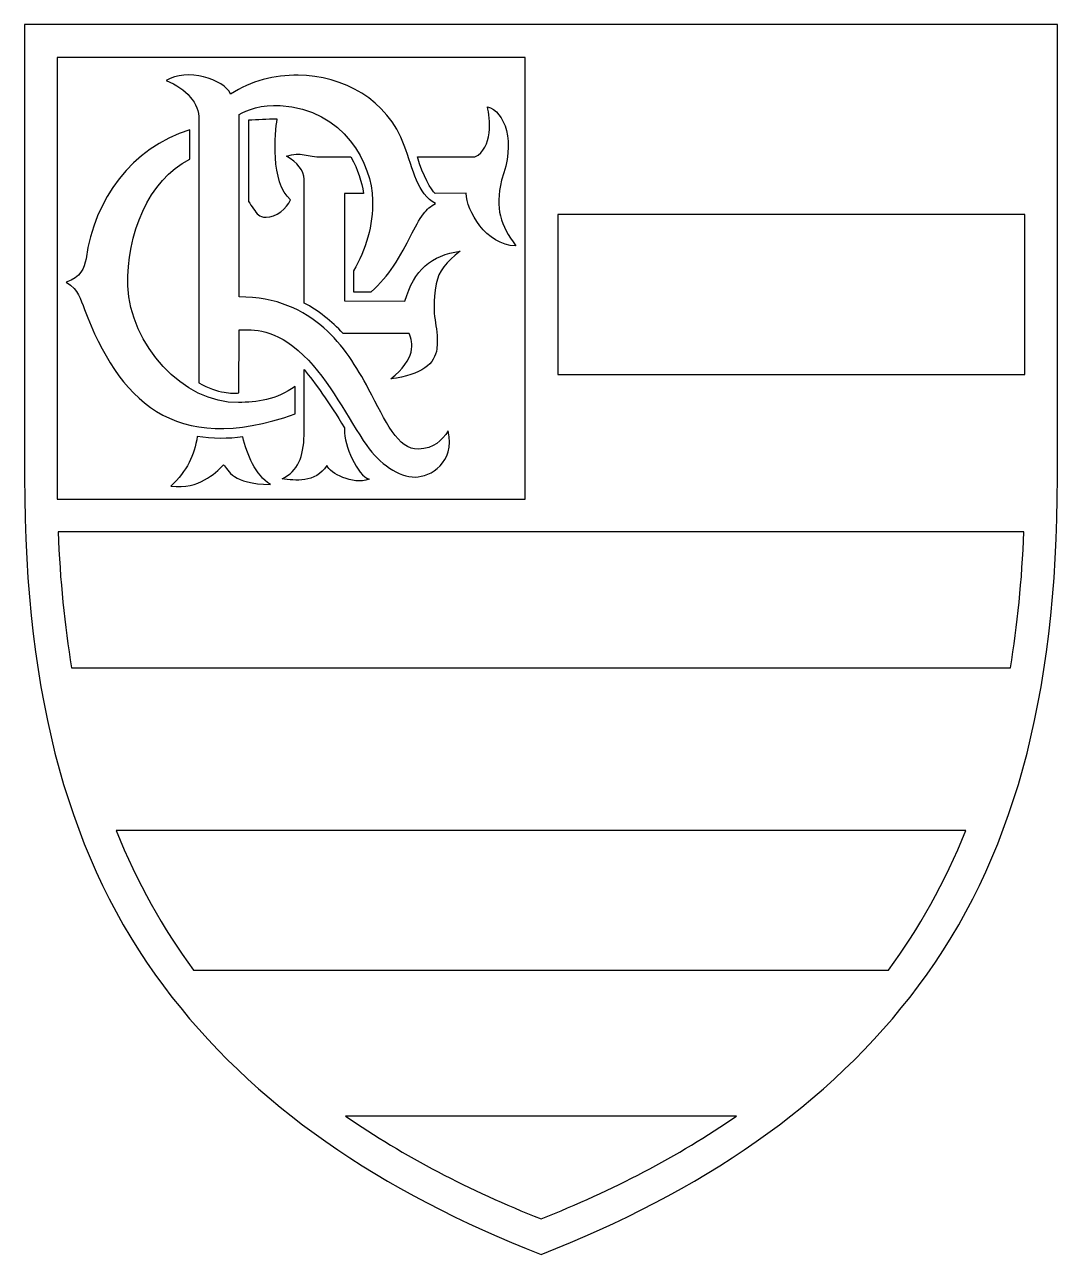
# Model space of a CAD drawing. Extents: x -6.8 to 6, y -7.7 to 7.6.
import ezdxf

# ---------------------------------------------------------------- set-up
doc = ezdxf.new("R2010")
doc.units = 0
doc.layers.add('HQFL', color=7, linetype='CONTINUOUS')

msp = doc.modelspace()

# ---------------------------------------------------------------- linework, layer by layer
at = {"layer": 'HQFL'}
msp.add_open_spline([(-0.39391, -7.68304), (-2.38669, -6.905), (-3.98452, -5.8301), (-5.09939, -4.33775), (-5.09939, -4.33775), (-6.25784, -2.78704), (-6.83007, -0.78799), (-6.83007, 1.99472), (-6.83007, 1.99472), (-6.83007, 1.99472), (-6.83007, 7.63998), (-6.83007, 7.63998), (-6.83007, 7.63998), (-6.83007, 7.63998), (6.04221, 7.63998), (6.04221, 7.63998), (6.04221, 7.63998), (6.04221, 7.63998), (6.04221, 1.99472), (6.04221, 1.99472), (6.04221, 1.99472), (6.04221, -0.78799), (5.47002, -2.78704), (4.31153, -4.33775), (4.31153, -4.33775), (3.19667, -5.8301), (1.59887, -6.905), (-0.39391, -7.68304)], degree=3, knots=[0, 0, 0, 0, 0.14285714, 0.14285714, 0.14285714, 0.14285714, 0.28571429, 0.28571429, 0.28571429, 0.28571429, 0.42857143, 0.42857143, 0.42857143, 0.42857143, 0.57142857, 0.57142857, 0.57142857, 0.57142857, 0.71428571, 0.71428571, 0.71428571, 0.71428571, 0.85714286, 0.85714286, 0.85714286, 0.85714286, 1, 1, 1, 1], dxfattribs=at)
at = {"layer": 'HQFL', "color": 1}
for points, knots in [([(-6.42258, 7.23128), (-6.42258, 7.23128), (-0.59169, 7.23128), (-0.59169, 7.23128), (-0.59169, 7.23128), (-0.59169, 7.23128), (-0.59169, 1.72625), (-0.59169, 1.72625), (-0.59169, 1.72625), (-0.59169, 1.72625), (-6.42258, 1.72625), (-6.42258, 1.72625), (-6.42258, 1.72625), (-6.42258, 1.72625), (-6.42258, 7.23128), (-6.42258, 7.23128)], [0, 0, 0, 0, 0.25, 0.25, 0.25, 0.25, 0.5, 0.5, 0.5, 0.5, 0.75, 0.75, 0.75, 0.75, 1, 1, 1, 1]), ([(-0.183, 5.27273), (-0.183, 5.27273), (5.63472, 5.27273), (5.63472, 5.27273), (5.63472, 5.27273), (5.63472, 5.27273), (5.63472, 3.27835), (5.63472, 3.27835), (5.63472, 3.27835), (5.63472, 3.27835), (-0.183, 3.27835), (-0.183, 3.27835), (-0.183, 3.27835), (-0.183, 3.27835), (-0.183, 5.27273), (-0.183, 5.27273)], [0, 0, 0, 0, 0.25, 0.25, 0.25, 0.25, 0.5, 0.5, 0.5, 0.5, 0.75, 0.75, 0.75, 0.75, 1, 1, 1, 1]), ([(-6.24475, -0.37637), (-6.33287, 0.15227), (-6.38892, 0.71654), (-6.41122, 1.31914), (-6.41122, 1.31914), (-6.41122, 1.31914), (5.62335, 1.31914), (5.62335, 1.31914), (5.62335, 1.31914), (5.60107, 0.71654), (5.54501, 0.15227), (5.45689, -0.37637), (5.45689, -0.37637), (5.45689, -0.37637), (-6.24475, -0.37637), (-6.24475, -0.37637)], [0, 0, 0, 0, 0.25, 0.25, 0.25, 0.25, 0.5, 0.5, 0.5, 0.5, 0.75, 0.75, 0.75, 0.75, 1, 1, 1, 1]), ([(-4.72425, -4.13955), (-5.10645, -3.62317), (-5.43016, -3.04756), (-5.68891, -2.40271), (-5.68891, -2.40271), (-5.68891, -2.40271), (4.90106, -2.40271), (4.90106, -2.40271), (4.90106, -2.40271), (4.6423, -3.04756), (4.31859, -3.62317), (3.93643, -4.13955), (3.93643, -4.13955), (3.93643, -4.13955), (-4.72425, -4.13955), (-4.72425, -4.13955)], [0, 0, 0, 0, 0.25, 0.25, 0.25, 0.25, 0.5, 0.5, 0.5, 0.5, 0.75, 0.75, 0.75, 0.75, 1, 1, 1, 1]), ([(-0.39391, -7.2411), (-1.2886, -6.88299), (-2.10505, -6.46365), (-2.82856, -5.95915), (-2.82856, -5.95915), (-2.82856, -5.95915), (2.0407, -5.95915), (2.0407, -5.95915), (2.0407, -5.95915), (1.31719, -6.46365), (0.50074, -6.88299), (-0.39391, -7.2411)], [0, 0, 0, 0, 0.33333333, 0.33333333, 0.33333333, 0.33333333, 0.66666667, 0.66666667, 0.66666667, 0.66666667, 1, 1, 1, 1])]:
    msp.add_open_spline(points, degree=3, knots=knots, dxfattribs=at)
at = {"layer": 'HQFL', "color": 7}
for points, knots in [([(-4.1565, 3.83516), (-4.1565, 3.83516), (-4.15802, 3.05002), (-4.15802, 3.05002), (-4.15802, 3.05002), (-4.2089, 3.04442), (-4.26888, 3.04417), (-4.3444, 3.05884), (-4.3444, 3.05884), (-4.42536, 3.07457), (-4.54235, 3.10534), (-4.65746, 3.17724), (-4.65746, 3.17724), (-4.65746, 3.17724), (-4.65711, 6.45731), (-4.65711, 6.45731), (-4.65711, 6.45731), (-4.65714, 6.65909), (-4.80862, 6.84139), (-5.06518, 6.94367), (-5.06518, 6.94367), (-4.81621, 7.10487), (-4.33964, 6.9558), (-4.26192, 6.77509), (-4.26192, 6.77509), (-4.01153, 6.93585), (-3.71526, 7.01328), (-3.42125, 7.01032), (-3.42125, 7.01032), (-2.85998, 7.00465), (-2.30697, 6.70593), (-2.09751, 6.13449), (-2.09751, 6.13449), (-1.98699, 5.83296), (-1.9327, 5.5244), (-1.7089, 5.41064), (-1.7089, 5.41064), (-1.76922, 5.37831), (-1.81649, 5.33686), (-1.85821, 5.28288), (-1.85821, 5.28288), (-1.97345, 5.1336), (-2.04597, 4.90664), (-2.23345, 4.62986), (-2.23345, 4.62986), (-2.30804, 4.51974), (-2.39864, 4.41187), (-2.50916, 4.30886), (-2.50916, 4.30886), (-2.50916, 4.30886), (-2.73078, 4.30886), (-2.73078, 4.30886), (-2.73078, 4.30886), (-2.73078, 4.30886), (-2.73078, 4.57372), (-2.73078, 4.57372), (-2.73078, 4.57372), (-2.57407, 4.82731), (-2.48894, 5.14345), (-2.49266, 5.45143), (-2.49266, 5.45143), (-2.4981, 5.89946), (-2.84626, 6.58731), (-3.64377, 6.63275), (-3.64377, 6.63275), (-3.87201, 6.64574), (-4.06772, 6.57608), (-4.1565, 6.51941), (-4.1565, 6.51941), (-4.1565, 6.51941), (-4.1565, 4.24776), (-4.1565, 4.24776), (-4.1565, 4.24776), (-3.69052, 4.24776), (-3.35218, 4.08231), (-3.10069, 3.86162), (-3.10069, 3.86162), (-2.85977, 3.65025), (-2.69089, 3.37751), (-2.54199, 3.09702), (-2.54199, 3.09702), (-2.32833, 2.69441), (-2.18195, 2.34276), (-1.92105, 2.35075), (-1.92105, 2.35075), (-1.72544, 2.36013), (-1.63431, 2.45411), (-1.5495, 2.57682), (-1.5495, 2.57682), (-1.46258, 2.175), (-1.77139, 2.00687), (-1.96267, 2.00304), (-1.96267, 2.00304), (-2.16624, 1.99894), (-2.40819, 2.17111), (-2.56528, 2.39544), (-2.56528, 2.39544), (-2.79951, 2.72992), (-3.02737, 3.2053), (-3.35324, 3.51794), (-3.35324, 3.51794), (-3.71787, 3.86775), (-3.97453, 3.83561), (-4.1565, 3.83516)], [0, 0, 0, 0, 0.03846154, 0.03846154, 0.03846154, 0.03846154, 0.07692308, 0.07692308, 0.07692308, 0.07692308, 0.11538462, 0.11538462, 0.11538462, 0.11538462, 0.15384615, 0.15384615, 0.15384615, 0.15384615, 0.19230769, 0.19230769, 0.19230769, 0.19230769, 0.23076923, 0.23076923, 0.23076923, 0.23076923, 0.26923077, 0.26923077, 0.26923077, 0.26923077, 0.30769231, 0.30769231, 0.30769231, 0.30769231, 0.34615385, 0.34615385, 0.34615385, 0.34615385, 0.38461538, 0.38461538, 0.38461538, 0.38461538, 0.42307692, 0.42307692, 0.42307692, 0.42307692, 0.46153846, 0.46153846, 0.46153846, 0.46153846, 0.5, 0.5, 0.5, 0.5, 0.53846154, 0.53846154, 0.53846154, 0.53846154, 0.57692308, 0.57692308, 0.57692308, 0.57692308, 0.61538462, 0.61538462, 0.61538462, 0.61538462, 0.65384615, 0.65384615, 0.65384615, 0.65384615, 0.69230769, 0.69230769, 0.69230769, 0.69230769, 0.73076923, 0.73076923, 0.73076923, 0.73076923, 0.76923077, 0.76923077, 0.76923077, 0.76923077, 0.80769231, 0.80769231, 0.80769231, 0.80769231, 0.84615385, 0.84615385, 0.84615385, 0.84615385, 0.88461538, 0.88461538, 0.88461538, 0.88461538, 0.92307692, 0.92307692, 0.92307692, 0.92307692, 0.96153846, 0.96153846, 0.96153846, 0.96153846, 1, 1, 1, 1]), ([(-1.71296, 5.53745), (-1.71296, 5.53745), (-1.32674, 5.5378), (-1.32674, 5.5378), (-1.32674, 5.5378), (-1.32674, 5.32279), (-1.07886, 4.89369), (-0.70924, 4.88233), (-0.70924, 4.88233), (-0.89551, 5.15004), (-0.96979, 5.3365), (-0.8869, 5.70263), (-0.8869, 5.70263), (-0.70321, 6.18106), (-0.84673, 6.56228), (-1.06246, 6.6153), (-1.06246, 6.6153), (-1.02178, 6.48136), (-0.99484, 6.09084), (-1.21746, 5.99036), (-1.21746, 5.99036), (-1.21746, 5.99036), (-1.9349, 5.99069), (-1.9349, 5.99069), (-1.9349, 5.99069), (-1.86589, 5.76061), (-1.76454, 5.57497), (-1.71296, 5.53745)], [0, 0, 0, 0, 0.14285714, 0.14285714, 0.14285714, 0.14285714, 0.28571429, 0.28571429, 0.28571429, 0.28571429, 0.42857143, 0.42857143, 0.42857143, 0.42857143, 0.57142857, 0.57142857, 0.57142857, 0.57142857, 0.71428571, 0.71428571, 0.71428571, 0.71428571, 0.85714286, 0.85714286, 0.85714286, 0.85714286, 1, 1, 1, 1]), ([(-4.03885, 6.44839), (-3.92771, 6.45546), (-3.80903, 6.45987), (-3.68187, 6.46208), (-3.68187, 6.46208), (-3.71091, 6.29935), (-3.76759, 5.66895), (-3.51396, 5.4563), (-3.51396, 5.4563), (-3.56219, 5.35259), (-3.69445, 5.23675), (-3.82126, 5.23969), (-3.82126, 5.23969), (-3.90722, 5.24171), (-3.9335, 5.28129), (-3.97794, 5.34448), (-3.97794, 5.34448), (-3.99927, 5.37479), (-4.01953, 5.40575), (-4.03885, 5.43715), (-4.03885, 5.43715), (-4.03885, 5.43715), (-4.03885, 6.44839), (-4.03885, 6.44839)], [0, 0, 0, 0, 0.16666667, 0.16666667, 0.16666667, 0.16666667, 0.33333333, 0.33333333, 0.33333333, 0.33333333, 0.5, 0.5, 0.5, 0.5, 0.66666667, 0.66666667, 0.66666667, 0.66666667, 0.83333333, 0.83333333, 0.83333333, 0.83333333, 1, 1, 1, 1]), ([(-3.45928, 2.78983), (-4.98429, 2.24325), (-5.66397, 2.98577), (-6.08159, 4.08841), (-6.08159, 4.08841), (-6.14184, 4.22964), (-6.14487, 4.32464), (-6.31107, 4.43125), (-6.31107, 4.43125), (-6.12469, 4.49104), (-6.09265, 4.60499), (-6.06357, 4.72248), (-6.06357, 4.72248), (-5.96087, 5.46764), (-5.49682, 6.10007), (-4.77155, 6.3289), (-4.77155, 6.3289), (-4.77155, 6.3289), (-4.77155, 5.96137), (-4.77155, 5.96137), (-4.77155, 5.96137), (-5.28536, 5.70404), (-5.56245, 5.02065), (-5.54284, 4.38421), (-5.54284, 4.38421), (-5.52062, 3.66294), (-4.84676, 2.91396), (-4.16567, 2.93076), (-4.16567, 2.93076), (-3.94122, 2.9363), (-3.68687, 2.96259), (-3.45866, 3.13267), (-3.45866, 3.13267), (-3.45866, 3.13267), (-3.45928, 2.78983), (-3.45928, 2.78983)], [0, 0, 0, 0, 0.11111111, 0.11111111, 0.11111111, 0.11111111, 0.22222222, 0.22222222, 0.22222222, 0.22222222, 0.33333333, 0.33333333, 0.33333333, 0.33333333, 0.44444444, 0.44444444, 0.44444444, 0.44444444, 0.55555556, 0.55555556, 0.55555556, 0.55555556, 0.66666667, 0.66666667, 0.66666667, 0.66666667, 0.77777778, 0.77777778, 0.77777778, 0.77777778, 0.88888889, 0.88888889, 0.88888889, 0.88888889, 1, 1, 1, 1]), ([(-2.03591, 3.79103), (-1.98516, 3.67681), (-1.95123, 3.47708), (-2.26449, 3.22517), (-2.26449, 3.22517), (-1.88336, 3.2753), (-1.70959, 3.41655), (-1.69354, 3.60169), (-1.69354, 3.60169), (-1.66363, 3.94606), (-1.77794, 3.94856), (-1.69891, 4.4119), (-1.69891, 4.4119), (-1.67197, 4.56985), (-1.57485, 4.67914), (-1.40332, 4.81713), (-1.40332, 4.81713), (-1.76027, 4.76353), (-1.97648, 4.5869), (-2.08903, 4.19423), (-2.08903, 4.19423), (-2.08903, 4.19423), (-2.84361, 4.19669), (-2.84361, 4.19669), (-2.84361, 4.19669), (-2.84361, 4.19669), (-2.84392, 5.53652), (-2.84392, 5.53652), (-2.84392, 5.53652), (-2.84392, 5.53652), (-2.60707, 5.53673), (-2.60707, 5.53673), (-2.60707, 5.53673), (-2.62905, 5.68468), (-2.67249, 5.82963), (-2.76265, 5.99107), (-2.76265, 5.99107), (-2.76265, 5.99107), (-3.1249, 5.99124), (-3.1249, 5.99124), (-3.1249, 5.99124), (-3.30736, 5.99207), (-3.38807, 6.06259), (-3.56463, 5.99909), (-3.56463, 5.99909), (-3.43648, 5.92406), (-3.34381, 5.82419), (-3.34391, 5.71201), (-3.34391, 5.71201), (-3.34391, 5.71201), (-3.34367, 4.16921), (-3.34367, 4.16921), (-3.34367, 4.16921), (-3.17496, 4.0826), (-2.99919, 3.94297), (-2.86132, 3.79106), (-2.86132, 3.79106), (-2.86132, 3.79106), (-2.03591, 3.79103), (-2.03591, 3.79103)], [0, 0, 0, 0, 0.06666667, 0.06666667, 0.06666667, 0.06666667, 0.13333333, 0.13333333, 0.13333333, 0.13333333, 0.2, 0.2, 0.2, 0.2, 0.26666667, 0.26666667, 0.26666667, 0.26666667, 0.33333333, 0.33333333, 0.33333333, 0.33333333, 0.4, 0.4, 0.4, 0.4, 0.46666667, 0.46666667, 0.46666667, 0.46666667, 0.53333333, 0.53333333, 0.53333333, 0.53333333, 0.6, 0.6, 0.6, 0.6, 0.66666667, 0.66666667, 0.66666667, 0.66666667, 0.73333333, 0.73333333, 0.73333333, 0.73333333, 0.8, 0.8, 0.8, 0.8, 0.86666667, 0.86666667, 0.86666667, 0.86666667, 0.93333333, 0.93333333, 0.93333333, 0.93333333, 1, 1, 1, 1]), ([(-2.5372, 1.97431), (-2.67849, 2.01939), (-2.85143, 2.40474), (-2.84468, 2.59005), (-2.84468, 2.59005), (-2.84468, 2.59005), (-2.84468, 2.61705), (-2.84468, 2.61705), (-2.84468, 2.61705), (-3.02913, 2.93033), (-3.21654, 3.18168), (-3.34604, 3.34107), (-3.34604, 3.34107), (-3.34604, 3.34107), (-3.34528, 2.5261), (-3.34528, 2.5261), (-3.34528, 2.5261), (-3.35528, 2.25166), (-3.42208, 2.07658), (-3.62003, 1.98139), (-3.62003, 1.98139), (-3.45825, 1.95832), (-3.21041, 1.92501), (-3.06282, 2.14522), (-3.06282, 2.14522), (-3.02207, 2.04966), (-2.74308, 1.90263), (-2.5372, 1.97431)], [0, 0, 0, 0, 0.14285714, 0.14285714, 0.14285714, 0.14285714, 0.28571429, 0.28571429, 0.28571429, 0.28571429, 0.42857143, 0.42857143, 0.42857143, 0.42857143, 0.57142857, 0.57142857, 0.57142857, 0.57142857, 0.71428571, 0.71428571, 0.71428571, 0.71428571, 0.85714286, 0.85714286, 0.85714286, 0.85714286, 1, 1, 1, 1]), ([(-4.11175, 2.50343), (-4.05797, 2.28597), (-3.95231, 2.02693), (-3.76697, 1.91108), (-3.76697, 1.91108), (-4.24745, 1.91616), (-4.28304, 2.08273), (-4.35146, 2.15674), (-4.35146, 2.15674), (-4.46687, 2.04133), (-4.64312, 1.85273), (-5.00865, 1.88887), (-5.00865, 1.88887), (-4.80263, 2.08061), (-4.7133, 2.27229), (-4.67802, 2.5088), (-4.67802, 2.5088), (-4.4985, 2.48126), (-4.27908, 2.47409), (-4.11175, 2.50343)], [0, 0, 0, 0, 0.2, 0.2, 0.2, 0.2, 0.4, 0.4, 0.4, 0.4, 0.6, 0.6, 0.6, 0.6, 0.8, 0.8, 0.8, 0.8, 1, 1, 1, 1])]:
    msp.add_open_spline(points, degree=3, knots=knots, dxfattribs=at)

doc.saveas('drawing.dxf')
